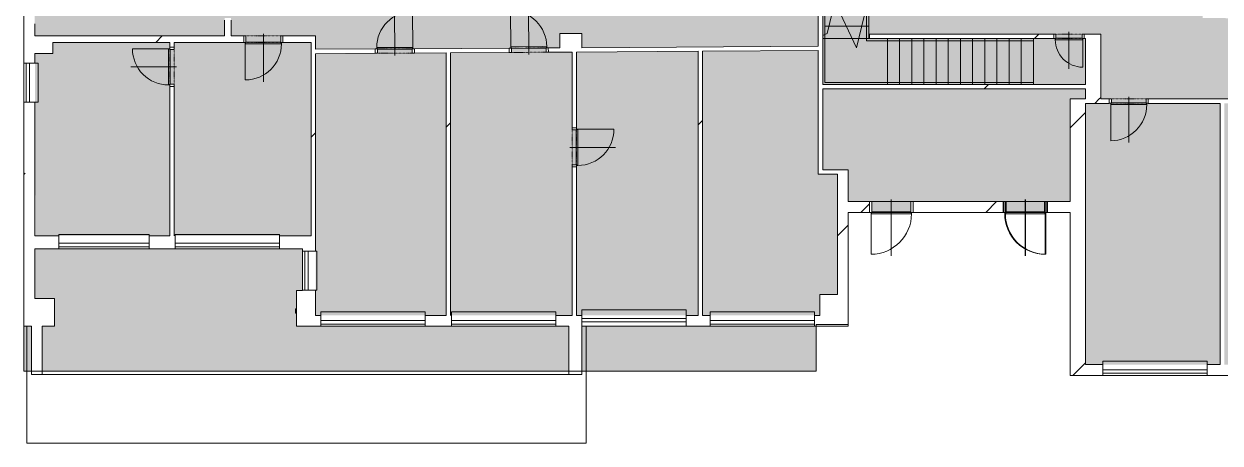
# Model space of a CAD drawing. Header units: millimetres. Extents: x -20192 to 462224, y -45352 to 20466.
# Drawn here: x 300838 to 328341, y -30617 to -20989 of the extents above; entities that cross this region are included whole.
import ezdxf

# ---------------------------------------------------------------- set-up
doc = ezdxf.new("R2010")
doc.units = ezdxf.units.MM
doc.linetypes.add('Čerchovaná se dvěma tečkami', pattern=[2.59, 1, -0.53, 0, -0.53, 0, -0.53])
for name, color, linetype, lineweight in [('A-DETL-GENF', 92, 'Continuous', 9), ('A-DETL-THIN', 151, 'Continuous', 9), ('A-DOOR', 31, 'Continuous', 9), ('A-DOOR-FRAM', 31, 'Continuous', 9), ('A-FLOR', 192, 'Continuous', 9), ('A-FLOR-HRAL', 11, 'Continuous', 9), ('A-GENM', 13, 'Continuous', 9), ('A-GLAZ', 151, 'Continuous', 9), ('A-WALL', 113, 'Continuous', 9), ('A-WALL-PATT', 111, 'Continuous', 25), ('S-COLS', 52, 'Continuous', 9), ('S-STRS', 31, 'Continuous', 9), ('S-STRS-MBND', 31, 'Continuous', 9)]:
    doc.layers.add(name, color=color, linetype=linetype, lineweight=lineweight)
pattern_1 = [(45, (302295, 0), (-7184.2, 7184.2), []), (45, (305168, -3e-12), (-7184.2, 7184.2), []), (45, (310916, -7e-12), (-4310.5, 10058), [4064, -2032, 67.06, -1964.94])]

# ---------------------------------------------------------------- blocks, each defined once
blk = doc.blocks.new('DVERE_1k_oblozka - DD03_01_800x1970_koupelna-1549495-Mapka _ závislý 2')
at = {"layer": 'A-DOOR'}
for p, q in [((-415, 47), (-415, 907)), ((0, -103), (0, 947)), ((-400, 47), (-450, 47)), ((-450, 47), (-450, -53)), ((415, 77), (-415, 77)), ((-415, 77), (-415, 62)), ((-415, 62), (-400, 62)), ((-400, -53), (-400, 47)), ((-400, 37), (400, 37)), ((305, 77), (-305, 77)), ((400, 62), (415, 62)), ((450, 47), (400, 47)), ((400, 47), (400, -53)), ((415, 62), (415, 77)), ((415, 77), (415, 47)), ((415, 65), (415, 62)), ((450, -53), (450, 47)), ((-450, -53), (-400, -53)), ((400, -53), (450, -53))]:
    blk.add_line(p, q, dxfattribs=at)
at = {"layer": 'A-DOOR', "linetype": 'Čerchovaná se dvěma tečkami'}
for p, q in [((-400, 47), (400, 47)), ((-400, -53), (400, -53))]:
    blk.add_line(p, q, dxfattribs=at)
at = {"layer": 'A-DOOR'}
blk.add_arc((-415, 77), 830, 360, 90, dxfattribs=at)
at = {"layer": 'A-DOOR-FRAM'}
for p, q in [((-400, 47), (-450, 47)), ((-400, -53), (-400, 47)), ((400, 47), (400, -53)), ((400, 47), (450, 47)), ((-450, -53), (-400, -53)), ((450, -53), (400, -53))]:
    blk.add_line(p, q, dxfattribs=at)
blk = doc.blocks.new('DVERE_1k_oblozka - DD03_01_800x1970_koupelna-1549491-Mapka _ závislý 2')
at = {"layer": 'A-DOOR'}
for p, q in [((-450, 53), (-400, 53)), ((-450, -47), (-450, 53)), ((-400, 53), (-400, -47)), ((0, 103), (0, -947)), ((400, 53), (450, 53)), ((400, -47), (400, 53)), ((450, 53), (450, -47)), ((-400, -47), (-450, -47)), ((-415, -47), (-415, -907)), ((-415, -62), (-400, -62)), ((-415, -77), (-415, -62)), ((415, -77), (-415, -77)), ((-400, -37), (400, -37)), ((305, -77), (-305, -77)), ((450, -47), (400, -47)), ((400, -62), (415, -62)), ((415, -77), (415, -47)), ((415, -62), (415, -77))]:
    blk.add_line(p, q, dxfattribs=at)
at = {"layer": 'A-DOOR', "linetype": 'Čerchovaná se dvěma tečkami'}
for p, q in [((-400, 53), (400, 53)), ((-400, -47), (400, -47))]:
    blk.add_line(p, q, dxfattribs=at)
at = {"layer": 'A-DOOR'}
blk.add_arc((-415, -77), 830, 270, 0, dxfattribs=at)
at = {"layer": 'A-DOOR-FRAM'}
for p, q in [((-450, 53), (-400, 53)), ((-400, 53), (-400, -47)), ((400, -47), (400, 53)), ((450, 53), (400, 53)), ((-400, -47), (-450, -47)), ((400, -47), (450, -47))]:
    blk.add_line(p, q, dxfattribs=at)
blk = doc.blocks.new('DVERE_1k_oblozka - DD03_01_800x1970_koupelna-1549494-Mapka _ závislý 2')
at = {"layer": 'A-DOOR'}
for p, q in [((-450, 78), (-400, 78)), ((-450, -72), (-450, 78)), ((-400, 78), (-400, -72)), ((0, 128), (0, -972)), ((400, 78), (450, 78)), ((400, -72), (400, 78)), ((450, 78), (450, -72)), ((-400, -72), (-450, -72)), ((-415, -72), (-415, -932)), ((-415, -87), (-400, -87)), ((-415, -102), (-415, -87)), ((415, -102), (-415, -102)), ((-400, -62), (400, -62)), ((305, -102), (-305, -102)), ((450, -72), (400, -72)), ((400, -87), (415, -87)), ((415, -102), (415, -72)), ((415, -87), (415, -102))]:
    blk.add_line(p, q, dxfattribs=at)
at = {"layer": 'A-DOOR', "linetype": 'Čerchovaná se dvěma tečkami'}
for p, q in [((-400, 78), (400, 78)), ((-400, -72), (400, -72))]:
    blk.add_line(p, q, dxfattribs=at)
at = {"layer": 'A-DOOR'}
blk.add_arc((-415, -102), 830, 270, 0, dxfattribs=at)
at = {"layer": 'A-DOOR-FRAM'}
for p, q in [((-450, 78), (-400, 78)), ((-400, 78), (-400, -72)), ((400, -72), (400, 78)), ((450, 78), (400, 78)), ((-400, -72), (-450, -72)), ((400, -72), (450, -72))]:
    blk.add_line(p, q, dxfattribs=at)
blk = doc.blocks.new('DVERE_1k_oblozka - DD03_01_800x1970_koupelna-1549492-Mapka _ závislý 2')
at = {"layer": 'A-DOOR'}
for p, q in [((-450, 53), (-400, 53)), ((-450, -47), (-450, 53)), ((-400, 53), (-400, -47)), ((0, 103), (0, -947)), ((400, 53), (450, 53)), ((400, -47), (400, 53)), ((450, 53), (450, -47)), ((-400, -47), (-450, -47)), ((-415, -47), (-415, -907)), ((-415, -62), (-400, -62)), ((-415, -77), (-415, -62)), ((415, -77), (-415, -77)), ((-400, -37), (400, -37)), ((305, -77), (-305, -77)), ((450, -47), (400, -47)), ((400, -62), (415, -62)), ((415, -77), (415, -47)), ((415, -62), (415, -77))]:
    blk.add_line(p, q, dxfattribs=at)
at = {"layer": 'A-DOOR', "linetype": 'Čerchovaná se dvěma tečkami'}
for p, q in [((-400, 53), (400, 53)), ((-400, -47), (400, -47))]:
    blk.add_line(p, q, dxfattribs=at)
at = {"layer": 'A-DOOR'}
blk.add_arc((-415, -77), 830, 270, 0, dxfattribs=at)
at = {"layer": 'A-DOOR-FRAM'}
for p, q in [((-450, 53), (-400, 53)), ((-400, 53), (-400, -47)), ((400, -47), (400, 53)), ((450, 53), (400, 53)), ((-400, -47), (-450, -47)), ((400, -47), (450, -47))]:
    blk.add_line(p, q, dxfattribs=at)
blk = doc.blocks.new('DVERE_1k_oblozka - DD03_01_800x1970_koupelna-1549498-Mapka _ závislý 2')
at = {"layer": 'A-DOOR'}
for p, q in [((-415, 47), (-415, 907)), ((0, -103), (0, 947)), ((-400, 47), (-450, 47)), ((-450, 47), (-450, -53)), ((415, 77), (-415, 77)), ((-415, 77), (-415, 62)), ((-415, 62), (-400, 62)), ((-400, -53), (-400, 47)), ((-400, 37), (400, 37)), ((305, 77), (-305, 77)), ((400, 62), (415, 62)), ((450, 47), (400, 47)), ((400, 47), (400, -53)), ((415, 62), (415, 77)), ((415, 77), (415, 47)), ((450, -53), (450, 47)), ((-450, -53), (-400, -53)), ((400, -53), (450, -53))]:
    blk.add_line(p, q, dxfattribs=at)
at = {"layer": 'A-DOOR', "linetype": 'Čerchovaná se dvěma tečkami'}
for p, q in [((-400, 47), (400, 47)), ((-400, -53), (400, -53))]:
    blk.add_line(p, q, dxfattribs=at)
at = {"layer": 'A-DOOR'}
blk.add_arc((-415, 77), 830, 360, 90, dxfattribs=at)
at = {"layer": 'A-DOOR-FRAM'}
for p, q in [((-400, 47), (-450, 47)), ((-400, -53), (-400, 47)), ((400, 47), (400, -53)), ((400, 47), (450, 47)), ((-450, -53), (-400, -53)), ((450, -53), (400, -53))]:
    blk.add_line(p, q, dxfattribs=at)
blk = doc.blocks.new('OKNO_2k_nadsvetlik - OKNO_2k_nadsvetlik 2400 x 1750-1972492-Mapka _ závislý 2')
at = {"layer": 'A-GLAZ'}
for p, q in [((-1200, 126), (1200, 126)), ((-1200, 75), (-1200, 126)), ((1200, 75), (-1200, 75)), ((-1200, 75), (1200, 75)), ((-1200, -5), (-1200, 75)), ((1200, 126), (1200, 75)), ((1200, 75), (1200, -5)), ((1200, -5), (-1200, -5))]:
    blk.add_line(p, q, dxfattribs=at)
blk = doc.blocks.new('parapet s nosem_vnitní - parapet s nosem_vnitní-1280305-Mapka _ závislý 2')
at = {"layer": 'A-GENM'}
for p, q in [((-1200, -190), (-1200, 0)), ((1200, 0), (1200, -190)), ((-1200, -190), (-1200, -200)), ((-1200, -200), (1200, -200)), ((-1200, -200), (1200, -200)), ((1200, -200), (1200, -190))]:
    blk.add_line(p, q, dxfattribs=at)
blk = doc.blocks.new('OKNO_2k_nadsvetlik - OKNO_2k_nadsvetlik 2400 x 1850-V111-Mapka _ závislý 2')
at = {"layer": 'A-GLAZ'}
for p, q in [((-1200, 126), (1200, 126)), ((-1200, 75), (-1200, 126)), ((1200, 75), (-1200, 75)), ((-1200, 75), (1200, 75)), ((-1200, -5), (-1200, 75)), ((1200, 126), (1200, 75)), ((1200, 75), (1200, -5)), ((1200, -5), (-1200, -5))]:
    blk.add_line(p, q, dxfattribs=at)
blk = doc.blocks.new('OKNO_2k_nadsvetlik - OKNO_2k_nadsvetlik 2400 x 1800-1972450-Mapka _ závislý 2')
at = {"layer": 'A-GLAZ', "color": 41}
for p, q in [((-1200, 126), (1200, 126)), ((-1200, 25), (-1200, 126)), ((1200, 25), (-1200, 25)), ((-1200, 25), (1200, 25)), ((-1200, -55), (-1200, 25)), ((1200, 126), (1200, 25)), ((1200, 25), (1200, -55)), ((1200, -55), (-1200, -55))]:
    blk.add_line(p, q, dxfattribs=at)
blk = doc.blocks.new('parapet s nosem_vnitní - parapet s nosem_vnitní-V93-Mapka _ závislý 2')
at = {"layer": 'A-GENM', "color": 41}
for p, q in [((-1200, -190), (-1200, 0)), ((1200, 0), (1200, -190)), ((-1200, -190), (-1200, -200)), ((-1200, -200), (1200, -200)), ((-1200, -200), (1200, -200)), ((1200, -200), (1200, -190))]:
    blk.add_line(p, q, dxfattribs=at)
blk = doc.blocks.new('OKNO_2k_nadsvetlik - OKNO_2k_nadsvetlik 2400 x 1800-2039437-Mapka _ závislý 2')
at = {"layer": 'A-GLAZ'}
for p, q in [((-1200, 126), (1200, 126)), ((-1200, 75), (-1200, 126)), ((1200, 75), (-1200, 75)), ((-1200, 75), (1200, 75)), ((-1200, -5), (-1200, 75)), ((1200, 126), (1200, 75)), ((1200, 75), (1200, -5)), ((1200, -5), (-1200, -5))]:
    blk.add_line(p, q, dxfattribs=at)
blk = doc.blocks.new('DVERE_1k_oblozka - DD03_01_600x1970_koupelna-1549500-Mapka _ závislý 2')
at = {"layer": 'A-DOOR'}
for p, q in [((-315, 47), (-315, 707)), ((0, -103), (0, 747)), ((-300, 47), (-350, 47)), ((-350, 47), (-350, -53)), ((315, 77), (-315, 77)), ((-315, 77), (-315, 62)), ((-315, 62), (-300, 62)), ((-300, -53), (-300, 47)), ((-300, 37), (300, 37)), ((205, 77), (-205, 77)), ((300, 62), (315, 62)), ((350, 47), (300, 47)), ((300, 47), (300, -53)), ((315, 62), (315, 77)), ((315, 77), (315, 47)), ((350, -53), (350, 47)), ((-350, -53), (-300, -53)), ((300, -53), (350, -53))]:
    blk.add_line(p, q, dxfattribs=at)
at = {"layer": 'A-DOOR', "linetype": 'Čerchovaná se dvěma tečkami'}
for p, q in [((-300, 47), (300, 47)), ((-300, -53), (300, -53))]:
    blk.add_line(p, q, dxfattribs=at)
at = {"layer": 'A-DOOR'}
blk.add_arc((-315, 77), 630, 360, 90, dxfattribs=at)
at = {"layer": 'A-DOOR-FRAM'}
for p, q in [((-300, 47), (-350, 47)), ((-300, -53), (-300, 47)), ((300, 47), (300, -53)), ((300, 47), (350, 47)), ((-350, -53), (-300, -53)), ((350, -53), (300, -53))]:
    blk.add_line(p, q, dxfattribs=at)
blk = doc.blocks.new('OKNO_2k_nadsvetlik - OKNO_2k_nadsvetlik 2080 x 1850-1972484-Mapka _ závislý 2')
at = {"layer": 'A-GLAZ'}
for p, q in [((-1040, 151), (1040, 151)), ((-1040, 100), (-1040, 151)), ((1040, 100), (-1040, 100)), ((-1040, 100), (1040, 100)), ((-1040, 20), (-1040, 100)), ((1040, 20), (-1040, 20)), ((1040, 151), (1040, 100)), ((1040, 100), (1040, 20))]:
    blk.add_line(p, q, dxfattribs=at)
blk = doc.blocks.new('parapet s nosem_vnitní - parapet s nosem_vnitní-1280332-Mapka _ závislý 2')
at = {"layer": 'A-GENM'}
for p, q in [((-1040, -190), (-1040, 0)), ((1040, 0), (1040, -190)), ((-1040, -190), (-1040, -200)), ((-1040, -200), (1040, -200)), ((-1040, -200), (1040, -200)), ((1040, -200), (1040, -190))]:
    blk.add_line(p, q, dxfattribs=at)
blk = doc.blocks.new('OKNO_2k_nadsvetlik - OKNO_2k_nadsvetlik 2400 x 1850-1972470-Mapka _ závislý 2')
at = {"layer": 'A-GLAZ'}
for p, q in [((-1200, 151), (1200, 151)), ((-1200, 100), (-1200, 151)), ((1200, 100), (-1200, 100)), ((-1200, 100), (1200, 100)), ((-1200, 20), (-1200, 100)), ((1200, 20), (-1200, 20)), ((1200, 151), (1200, 100)), ((1200, 100), (1200, 20))]:
    blk.add_line(p, q, dxfattribs=at)
blk = doc.blocks.new('OKNO_1k_nadsvetlik - OKNO_1k_nadsvetlik_900 x 1700-1969443-Mapka _ závislý 2')
at = {"layer": 'A-GLAZ'}
for p, q in [((-450, 126), (450, 126)), ((-450, 75), (-450, 126)), ((450, 75), (-450, 75)), ((-450, 75), (450, 75)), ((-450, -5), (-450, 75)), ((450, 126), (450, 75)), ((450, 75), (450, -5)), ((450, -5), (-450, -5))]:
    blk.add_line(p, q, dxfattribs=at)
blk = doc.blocks.new('parapet s nosem_vnitní - parapet s nosem_vnitní-V76-Mapka _ závislý 2')
at = {"layer": 'A-GENM'}
for p, q in [((-450, -190), (-450, 0)), ((450, 0), (450, -190)), ((-450, -190), (-450, -200)), ((-450, -200), (450, -200)), ((-450, -200), (450, -200)), ((450, -200), (450, -190))]:
    blk.add_line(p, q, dxfattribs=at)
blk = doc.blocks.new('DVERE_1k_oblozka - DD03_01_900x1970-1570596-Mapka _ závislý 2')
at = {"layer": 'A-DOOR'}
for p, q in [((-500, 128), (-450, 128)), ((-500, -122), (-500, 128)), ((-450, 128), (-450, -122)), ((0, 178), (0, -1122)), ((450, 128), (500, 128)), ((450, -122), (450, 128)), ((500, 128), (500, -122)), ((-450, -122), (-500, -122)), ((-465, -122), (-465, -1082)), ((-465, -137), (-450, -137)), ((-465, -152), (-465, -137)), ((465, -152), (-465, -152)), ((-450, -112), (450, -112)), ((355, -152), (-355, -152)), ((500, -122), (450, -122)), ((450, -137), (465, -137)), ((465, -152), (465, -122)), ((465, -137), (465, -152))]:
    blk.add_line(p, q, dxfattribs=at)
at = {"layer": 'A-DOOR', "linetype": 'Čerchovaná se dvěma tečkami'}
for p, q in [((-450, 128), (450, 128)), ((-450, -122), (450, -122))]:
    blk.add_line(p, q, dxfattribs=at)
at = {"layer": 'A-DOOR'}
blk.add_arc((-465, -152), 930, 270, 0, dxfattribs=at)
at = {"layer": 'A-DOOR-FRAM'}
for p, q in [((-500, 128), (-450, 128)), ((-450, 128), (-450, -122)), ((450, -122), (450, 128)), ((500, 128), (450, 128)), ((-450, -122), (-500, -122)), ((450, -122), (500, -122))]:
    blk.add_line(p, q, dxfattribs=at)
blk = doc.blocks.new('DVERE_1k_oblozka - DD03_01_900x1970-1570682-Mapka _ závislý 2')
at = {"layer": 'A-DOOR'}
h = blk.add_hatch(color=41, dxfattribs=at)
h.paths.add_polyline_path([(450, 122), (450, -128), (500, -128), (500, 122)])
h.paths.add_polyline_path([(-500, 122), (-500, -128), (-450, -128), (-450, 122)])
at = {"layer": 'A-DOOR', "color": 41}
for p, q in [((0, -178), (0, 1122)), ((-465, 122), (-465, 1082)), ((-450, 122), (-500, 122)), ((-500, 122), (-500, -128)), ((-450, -128), (-450, 122)), ((355, 152), (-355, 152)), ((500, 122), (450, 122)), ((450, 122), (450, -128)), ((465, 152), (465, 122)), ((500, -128), (500, 122)), ((-500, -128), (-450, -128)), ((450, -128), (500, -128))]:
    blk.add_line(p, q, dxfattribs=at)
at = {"layer": 'A-DOOR', "color": 50}
for p, q in [((465, 152), (-465, 152)), ((-465, 152), (-465, 137)), ((-465, 137), (-450, 137)), ((-437, 112), (450, 112)), ((450, 137), (465, 137)), ((465, 137), (465, 152))]:
    blk.add_line(p, q, dxfattribs=at)
at = {"layer": 'A-DOOR', "color": 41, "linetype": 'Čerchovaná se dvěma tečkami'}
for p, q in [((-450, 122), (450, 122)), ((-450, -128), (450, -128))]:
    blk.add_line(p, q, dxfattribs=at)
at = {"layer": 'A-DOOR', "color": 41}
blk.add_arc((-465, 152), 930, 360, 90, dxfattribs=at)
at = {"layer": 'A-DOOR-FRAM', "color": 50}
for p, q in [((-450, 122), (-500, 122)), ((-450, -128), (-450, 122)), ((450, 122), (450, -128)), ((450, 122), (500, 122)), ((-500, -128), (-450, -128)), ((500, -128), (450, -128))]:
    blk.add_line(p, q, dxfattribs=at)
blk = doc.blocks.new('Vypínač_venkovní_2 - Typ 1-1700573-Mapka _ závislý 2')
at = {"layer": 'A-GENM'}
for p, q in [((25, 240), (125, 240)), ((125, 240), (25, 240)), ((25, 240), (25, 220)), ((25, 220), (25, 240)), ((25, 220), (125, 220)), ((125, 220), (25, 220)), ((67, 243), (67, 240)), ((67, 243), (67, 240)), ((83, 243), (67, 243)), ((67, 240), (83, 240)), ((83, 240), (67, 240)), ((83, 240), (83, 243)), ((83, 240), (83, 243)), ((125, 220), (125, 240)), ((125, 220), (125, 240))]:
    blk.add_line(p, q, dxfattribs=at)
blk = doc.blocks.new('Typ horního madla - Horní madlo_Vnitřní_-1833894-Mapka _ závislý 2')
at = {"layer": 'A-FLOR-HRAL'}
for p, q in [((16960, -20763), (16910, -20763)), ((16910, -20763), (16910, -21257)), ((16960, -20763), (16960, -21233)), ((16910, -21257), (16960, -21233)), ((16910, -21257), (16910, -21323)), ((16910, -21323), (16910, -22382)), ((16960, -21233), (16960, -21323)), ((16960, -21323), (16960, -22332)), ((16910, -22382), (18116, -22382)), ((16960, -22332), (18116, -22332)), ((18116, -22332), (21756, -22332)), ((18116, -22382), (21756, -22382)), ((21756, -22332), (21756, -22382))]:
    blk.add_line(p, q, dxfattribs=at)
blk = doc.blocks.new('Typ horního madla - Horní madlo_Vnitřní_-1833909-Mapka _ závislý 2')
at = {"layer": 'A-FLOR-HRAL'}
for p, q in [((17969, -20763), (17919, -20763)), ((17919, -20786), (17969, -20763)), ((17919, -20763), (17919, -20786)), ((17919, -20786), (17919, -21248)), ((17969, -20763), (17969, -21248)), ((17969, -20763), (17969, -20763)), ((17919, -21248), (17919, -21373)), ((17919, -21373), (18116, -21373)), ((17969, -21248), (17969, -21323)), ((17969, -21323), (18116, -21323)), ((18116, -21323), (21756, -21323)), ((18116, -21373), (21756, -21373)), ((21756, -21323), (21756, -21373))]:
    blk.add_line(p, q, dxfattribs=at)
blk = doc.blocks.new('DVERE_1k_oblozka - DD03_01_900x1970-V174-Mapka _ závislý 2')
at = {"layer": 'A-DOOR'}
for p, q in [((0, -178), (0, 1122)), ((-465, 122), (-465, 1082)), ((-450, 122), (-500, 122)), ((-500, 122), (-500, -128)), ((465, 152), (-465, 152)), ((-465, 152), (-465, 137)), ((-465, 137), (-450, 137)), ((-450, -128), (-450, 122)), ((-450, 112), (437, 112)), ((355, 152), (-355, 152)), ((450, 137), (465, 137)), ((500, 122), (450, 122)), ((450, 122), (450, -128)), ((465, 137), (465, 152)), ((465, 152), (465, 122)), ((500, -128), (500, 122)), ((-500, -128), (-450, -128)), ((450, -128), (500, -128))]:
    blk.add_line(p, q, dxfattribs=at)
at = {"layer": 'A-DOOR', "linetype": 'Čerchovaná se dvěma tečkami'}
for p, q in [((-450, 122), (450, 122)), ((-450, -128), (450, -128))]:
    blk.add_line(p, q, dxfattribs=at)
at = {"layer": 'A-DOOR'}
blk.add_arc((-465, 152), 930, 360, 90, dxfattribs=at)
at = {"layer": 'A-DOOR-FRAM'}
for p, q in [((-450, 122), (-500, 122)), ((-450, -128), (-450, 122)), ((450, 122), (450, -128)), ((450, 122), (500, 122)), ((-500, -128), (-450, -128)), ((500, -128), (450, -128))]:
    blk.add_line(p, q, dxfattribs=at)
blk = doc.blocks.new('OKNO_1k_nadsvetlik - OKNO_1k_nadsvetlik_900 x 1850-2123857-Mapka _ závislý 2')
at = {"layer": 'A-GLAZ', "color": 41}
for p, q in [((-450, 151), (450, 151)), ((-450, 100), (-450, 151)), ((450, 100), (-450, 100)), ((-450, 100), (450, 100)), ((-450, 20), (-450, 100)), ((450, 20), (-450, 20)), ((450, 151), (450, 100)), ((450, 100), (450, 20))]:
    blk.add_line(p, q, dxfattribs=at)
blk = doc.blocks.new('parapet s nosem_vnitní - parapet s nosem_vnitní-1280301-Mapka _ závislý 2')
at = {"layer": 'A-GENM', "color": 41}
for p, q in [((-450, -190), (-450, 0)), ((450, 0), (450, -190)), ((-450, -190), (-450, -200)), ((-450, -200), (450, -200)), ((-450, -200), (450, -200)), ((450, -200), (450, -190))]:
    blk.add_line(p, q, dxfattribs=at)

msp = doc.modelspace()

# ---------------------------------------------------------------- hatches: boundary and pattern name
at = {"layer": 'A-DETL-GENF'}
h = msp.add_hatch(color=1, dxfattribs=at)
h.paths.add_polyline_path([(301009, -28962), (301009, -27934), (300839, -27934), (300839, -28962)])
h.paths.add_polyline_path([(317607, -28962), (319054, -28962), (319054, -27934), (313664, -27934), (313664, -28962)])
h.paths.add_polyline_path([(301259, -28962), (313364, -28962), (313364, -27934), (307104, -27934), (307104, -27116), (307244, -27116), (307244, -26158), (301089, -26158), (301089, -27300), (301544, -27300), (301544, -27934), (301259, -27934), (301259, -28938)])
h.paths.add_polyline_path([(347337, -17206), (347337, -17201), (347037, -17206)])
h.paths.add_polyline_path([(344649, -17206), (344649, -17521), (344329, -17521), (344329, -17206)])
h.paths.add_polyline_path([(341774, -10581), (341774, -10577), (341374, -10577)])
h.paths.add_polyline_path([(331986, -28813), (334038, -28813), (334040, -24293), (334138, -24293), (334138, -28813), (337138, -28813), (337138, -28278), (337238, -28278), (337238, -27407), (337113, -27407), (337113, -22813), (335058, -22813), (335058, -22713), (336086, -22713), (336086, -22545), (336311, -22545), (336311, -22713), (337113, -22713), (337113, -22382), (337767, -22382), (337767, -22532), (337238, -22532), (337238, -27157), (340423, -27157), (340423, -22532), (338567, -22532), (338567, -22382), (338987, -22382), (338987, -20532), (338543, -20532), (338543, -20432), (343558, -20432), (343558, -19232), (343198, -19232), (343198, -19132), (343808, -19132), (343808, -19580), (345948, -19580), (345948, -19830), (346748, -19830), (346748, -19580), (348888, -19580), (348888, -19830), (349788, -19830), (349788, -19580), (351032, -19580), (351032, -17452), (350654, -17456), (350651, -17206), (350084, -17206), (350084, -17501), (349784, -17501), (349784, -17206), (347337, -17206), (347337, -17501), (347037, -17501), (347037, -17206), (343763, -17206), (343763, -17957), (341932, -17957), (341932, -17270), (340794, -17270), (340794, -17945), (340694, -17945), (340694, -17170), (341224, -17170), (341224, -13702), (341374, -13702), (341374, -16586), (341774, -16586), (341774, -16956), (343086, -16956), (343025, -12682), (342144, -12686), (342144, -12587), (343044, -12582), (343025, -10573), (341774, -10584), (341774, -10977), (341374, -10977), (341374, -12590), (341544, -12591), (341544, -12689), (341374, -12691), (341374, -12902), (341224, -12902), (341224, -12691), (340835, -12691), (340835, -12593), (341224, -12590), (341224, -10585), (341054, -10577), (341053, -10406), (341003, -10392), (341002, -10372), (339353, -10372), (339353, -10418), (339303, -10418), (339304, -10598), (338873, -10622), (338905, -12602), (339359, -12600), (339359, -12700), (338905, -12702), (338975, -17272), (337510, -17272), (337510, -17972), (337100, -17972), (337100, -17272), (337010, -17272), (337010, -17172), (338874, -17172), (338773, -10602), (335782, -10622), (335782, -11022), (335382, -11022), (335382, -16631), (335802, -16631), (335802, -17172), (336210, -17172), (336210, -17272), (336130, -17272), (336130, -20887), (334249, -20879), (334250, -20729), (336030, -20729), (336030, -17272), (335382, -17272), (335382, -17585), (331565, -17585), (331565, -20719), (333350, -20725), (333349, -20876), (330358, -20864), (330359, -20714), (331465, -20714), (331465, -17585), (328241, -17585), (328241, -20705), (329459, -20710), (329458, -20860), (327941, -20854), (327941, -20036), (327308, -20036), (327308, -20245), (327028, -20236), (327032, -20136), (327208, -20136), (327208, -19936), (328141, -19936), (328141, -17585), (325605, -17585), (325605, -18746), (326087, -18746), (326051, -20102), (326232, -20108), (326229, -20208), (325552, -20184), (325588, -18846), (325321, -18846), (325321, -18746), (325505, -18746), (325505, -16830), (323795, -16830), (323795, -18186), (324426, -18186), (324426, -18746), (324721, -18746), (324721, -18846), (324426, -18846), (324426, -19546), (321824, -19546), (321824, -15712), (321924, -15712), (321924, -16230), (322954, -16230), (322954, -15870), (323054, -15870), (323054, -16680), (325095, -16680), (325095, -15947), (324152, -15947), (324152, -15712), (324252, -15712), (324252, -15847), (325195, -15847), (325195, -16680), (325505, -16680), (325505, -15010), (324252, -15010), (324252, -15112), (324152, -15112), (324152, -15010), (321924, -15010), (321924, -15112), (321824, -15112), (321824, -14802), (321924, -14802), (321924, -14910), (324152, -14910), (324152, -14700), (324252, -14708), (324252, -14910), (325505, -14910), (325505, -13920), (324252, -13920), (324252, -14100), (324152, -14100), (324152, -13920), (321924, -13920), (321924, -14202), (321824, -14202), (321824, -11677), (320487, -11677), (320487, -18362), (320537, -18362), (320537, -19013), (320152, -19013), (320152, -18913), (320387, -18913), (320387, -18362), (320337, -18343), (320332, -16403), (319457, -16403), (319457, -16443), (319122, -16443), (319122, -18243), (319202, -18243), (319202, -18913), (319352, -18913), (319352, -19013), (318330, -19013), (318330, -18913), (319102, -18913), (319102, -18343), (319022, -18343), (319022, -16443), (316280, -16443), (316280, -18913), (317630, -18913), (317607, -19013), (316280, -19013), (316280, -19652), (315131, -19656), (315131, -19506), (315830, -19503), (315830, -19143), (316130, -19143), (316130, -16443), (313527, -16443), (313527, -16843), (313127, -16843), (313127, -16443), (311764, -16443), (311764, -19519), (314330, -19509), (314330, -19659), (310915, -19672), (310914, -19522), (311664, -19519), (311664, -16443), (307552, -16443), (307552, -19535), (310114, -19525), (310115, -19675), (307452, -19685), (307452, -16843), (307117, -16843), (307117, -16143), (308388, -16140), (308388, -15478), (308728, -15478), (308728, -9996), (308318, -9996), (308318, -9446), (308728, -9446), (308728, -6966), (308298, -6966), (308298, -6451), (308728, -6451), (308728, -3625), (308038, -3625), (308038, -3525), (308728, -3525), (308728, -887), (308195, -887), (308195, -432), (302743, -432), (302743, -872), (302308, -891), (302308, -6443), (302728, -6443), (302728, -6963), (302308, -6963), (302308, -9240), (306901, -9184), (306901, -5995), (306990, -5995), (307005, -10327), (306905, -10327), (306901, -9284), (302743, -9340), (302743, -9908), (302308, -9908), (302308, -14261), (306918, -14199), (306908, -11127), (307007, -11127), (307018, -14299), (305611, -14319), (305611, -14535), (305511, -14535), (305511, -14319), (301953, -14377), (301953, -15447), (301977, -15452), (301978, -15452), (302763, -15452), (302763, -16130), (305056, -16130), (305056, -15402), (305611, -15402), (305601, -20050), (305451, -20050), (305451, -16430), (301504, -16430), (301504, -16830), (301089, -16830), (301089, -21265), (305451, -21265), (305451, -20850), (305601, -20850), (305601, -21265), (305944, -21265), (305944, -21415), (304294, -21415), (304294, -21575), (304194, -21575), (304194, -21415), (301504, -21415), (301504, -21665), (301089, -21665), (301109, -25858), (304194, -25858), (304194, -22375), (304294, -22375), (304294, -25858), (307444, -25858), (307444, -21415), (306744, -21415), (306744, -21265), (307544, -21265), (307544, -21572), (308966, -21563), (308966, -21663), (307544, -21672), (307544, -27684), (310544, -27684), (310544, -21653), (309766, -21653), (309766, -21558), (312046, -21544), (312046, -21644), (310644, -21653), (310644, -27684), (313444, -27684), (313444, -24224), (313544, -24224), (313544, -27684), (316344, -27684), (316344, -21617), (313544, -21635), (313544, -23424), (313444, -23424), (313444, -21635), (312846, -21634), (312846, -21539), (313163, -21520), (313163, -21212), (313663, -21212), (313663, -21534), (319104, -21500), (319104, -20299), (319204, -20299), (319204, -22383), (325247, -22383), (325247, -21323), (325167, -21323), (325167, -21223), (325597, -21223), (325597, -22713), (325841, -22713), (325823, -22813), (325247, -22813), (325247, -28813), (328341, -28813), (328341, -22813), (326641, -22813), (326641, -22713), (329461, -22713), (329461, -22813), (328441, -22813), (328441, -28813), (331144, -28813), (331144, -28418), (331544, -28418), (331544, -28813)])
h.paths.add_polyline_path([(316444, -27684), (319141, -27684), (319141, -27207), (319541, -27207), (319541, -24439), (319104, -24439), (319104, -21600), (316444, -21617), (316444, -26062)])
h.paths.add_polyline_path([(342256, -27157), (343558, -27157), (343558, -22766), (343143, -22766), (343143, -22366), (343558, -22366), (343558, -20532), (339087, -20532), (339087, -22382), (340548, -22382), (340548, -27157)])
h.paths.add_polyline_path([(323421, -25319), (324306, -25319), (324321, -25069), (324897, -25069), (324897, -22713), (325247, -22713), (325247, -22483), (319204, -22483), (319204, -24339), (319791, -24339), (319791, -25069), (320331, -25069), (320331, -25319), (321231, -25319), (321231, -25069), (323421, -25069)])
h.paths.add_polyline_path([(334038, -23493), (334038, -22813), (332838, -22813), (332838, -23463), (332738, -23463), (332738, -22813), (332688, -22813), (332688, -22713), (334258, -22713), (334258, -22813), (334138, -22813), (334138, -23493), (334040, -23493)])
h.paths.add_polyline_path([(331838, -22813), (330261, -22813), (330261, -22713), (331074, -22713), (331074, -22363), (331574, -22363), (331574, -22713), (331888, -22713), (331888, -22813)])
h.paths.add_polyline_path([(324567, -21323), (320282, -21323), (320282, -21223), (324567, -21223)])
h.paths.add_polyline_path([(325951, -20098), (325985, -18846), (325688, -18846), (325655, -20088), (325823, -20094)])
h.paths.add_polyline_path([(321924, -19446), (323026, -19446), (323026, -19286), (323126, -19286), (323126, -19446), (324326, -19446), (324326, -18286), (323126, -18286), (323126, -18686), (323026, -18686), (323026, -18286), (321924, -18286), (321924, -19356)])
h.paths.add_polyline_path([(338903, -19232), (338903, -19132), (342398, -19132), (342398, -19232), (341731, -19232)])
h.paths.add_polyline_path([(323495, -18186), (323495, -16780), (322954, -16780), (322954, -16330), (321924, -16330), (321924, -18186), (323126, -18186)])
h.paths.add_polyline_path([(342256, -17857), (343663, -17857), (343663, -17206), (342032, -17206), (342032, -17857)])
h.paths.add_polyline_path([(325855, -17335), (325920, -17335), (325920, -4241), (325855, -4241), (325855, -11626), (325755, -11606), (325505, -11606), (325505, -11479), (323122, -11479), (323122, -11379), (325505, -11379), (325505, -10846), (325459, -10846), (325459, -10446), (325505, -10446), (325505, -4241), (319098, -4241), (319098, -16143), (319457, -16143), (319457, -16253), (320337, -16253), (320337, -11527), (321824, -11527), (321824, -11379), (322322, -11379), (322322, -11479), (321924, -11479), (321924, -13770), (325505, -13770), (325505, -12506), (325823, -12489), (325855, -12481), (325855, -17324)])
h.paths.add_polyline_path([(349784, -17206), (350091, -17201), (350084, -17201), (349784, -17201)])
h.paths.add_polyline_path([(343186, -16956), (344407, -16956), (344407, -16556), (344807, -16556), (344823, -16956), (350382, -16956), (350382, -16584), (350782, -16584), (350782, -10920), (350382, -10920), (350382, -10523), (344795, -10565), (344795, -11196), (344701, -11196), (344698, -10952), (344378, -10952), (344375, -10564), (344224, -10565), (344223, -10385), (343123, -10392), (343110, -10933), (343128, -10918), (343155, -13547), (344722, -13507), (344722, -11997), (344808, -11997), (344807, -13605), (343155, -13647)])
h.paths.add_polyline_path([(305511, -15385), (305511, -15335), (305611, -15335), (305601, -15385), (305511, -15385)])
h.paths.add_polyline_path([(306888, -5195), (306882, -3525), (307238, -3525), (307238, -3625), (306983, -3625), (306983, -5195)])
at = {"layer": 'A-WALL-PATT', "lineweight": 9}
h = msp.add_hatch(dxfattribs=at)
h.set_pattern_fill('FP_110', color=256, angle=45, style=0, pattern_type=2)
h.set_pattern_definition(pattern_1)
h.paths.add_polyline_path([(300839, -27934), (301089, -27934), (301089, -22789), (300839, -22789), (300839, -27300)])
h.paths.add_polyline_path([(301089, -21889), (301075, -20989), (300839, -20989), (300839, -21889), (301080, -21889)])
h.paths.add_polyline_path([(300889, -20089), (301089, -20089), (301089, -16430), (300839, -16430), (300839, -20089)])
h = msp.add_hatch(dxfattribs=at)
h.set_pattern_fill('FP_109', color=256, angle=45, style=0, pattern_type=2)
h.set_pattern_definition(pattern_1)
h.paths.add_polyline_path([(305451, -21265), (305601, -21265), (305601, -20900), (305451, -20900)])
h.paths.add_polyline_path([(305601, -20000), (305601, -16430), (305451, -16430), (305451, -20000)])
h = msp.add_hatch(dxfattribs=at)
h.set_pattern_fill('FP_109', color=256, angle=45, style=0, pattern_type=2)
h.set_pattern_definition(pattern_1)
h.paths.add_polyline_path([(319204, -24439), (319204, -20299), (319104, -20299), (319104, -24439)])
h = msp.add_hatch(dxfattribs=at)
h.set_pattern_fill('FP_109', color=256, angle=45, style=0, pattern_type=2)
h.set_pattern_definition(pattern_1)
h.paths.add_polyline_path([(301174, -21665), (301504, -21665), (301504, -21265), (301089, -21265), (301089, -21665)])
h = msp.add_hatch(dxfattribs=at)
h.set_pattern_fill('FP_109', color=256, angle=45, style=0, pattern_type=2)
h.set_pattern_definition(pattern_1)
h.paths.add_polyline_path([(307544, -21415), (307544, -21265), (306794, -21265), (306794, -21415), (307444, -21415)])
h.paths.add_polyline_path([(301504, -21415), (305894, -21415), (305894, -21265), (301504, -21265)])
h = msp.add_hatch(dxfattribs=at)
h.set_pattern_fill('FP_109', color=256, angle=45, style=0, pattern_type=2)
h.set_pattern_definition(pattern_1)
h.paths.add_polyline_path([(304294, -25858), (304294, -22425), (304194, -22425), (304194, -25858)])
h.paths.add_polyline_path([(304194, -21525), (304294, -21520), (304294, -21415), (304194, -21415), (304194, -21520)])
h = msp.add_hatch(dxfattribs=at)
h.set_pattern_fill('FP_109', color=256, angle=45, style=0, pattern_type=2)
h.set_pattern_definition(pattern_1)
h.paths.add_polyline_path([(307544, -25858), (307544, -21415), (307444, -21415), (307444, -25858)])
h = msp.add_hatch(dxfattribs=at)
h.set_pattern_fill('FP_109', color=256, angle=45, style=0, pattern_type=2)
h.set_pattern_definition(pattern_1)
h.paths.add_polyline_path([(325217, -21323), (325597, -21323), (325597, -21223), (325217, -21223)])
h.paths.add_polyline_path([(320282, -21323), (324517, -21323), (324517, -21223), (320282, -21223)])
h = msp.add_hatch(dxfattribs=at)
h.set_pattern_fill('FP_109', color=256, angle=45, style=0, pattern_type=2)
h.set_pattern_definition(pattern_1)
h.paths.add_polyline_path([(325247, -22713), (325597, -22713), (325597, -21323), (325247, -21323), (325247, -22483)])
h = msp.add_hatch(dxfattribs=at)
h.set_pattern_fill('FP_117', color=256, angle=45, style=0, pattern_type=2)
h.set_pattern_definition([(45.356, (302295, 0), (-7228.7, 7139.4), []), (45.356, (305168, 18), (-7228.7, 7139.4), []), (45.356, (310916, 54), (-4373, 10031), [4064, -2032, 67, -1965])])
h.paths.add_polyline_path([(307544, -21672), (308916, -21663), (308916, -21563), (307544, -21572), (307544, -21663)])
h.paths.add_polyline_path([(309816, -21658), (311996, -21644), (311996, -21544), (309816, -21558), (309816, -21653)])
h.paths.add_polyline_path([(312896, -21638), (319104, -21600), (319104, -21500), (313663, -21534), (313663, -21562), (313163, -21562), (313163, -21537), (312896, -21538), (312896, -21562)])
h = msp.add_hatch(dxfattribs=at)
h.set_pattern_fill('FP_109', color=256, angle=45, style=0, pattern_type=2)
h.set_pattern_definition(pattern_1)
h.paths.add_polyline_path([(310544, -27684), (310644, -27684), (310644, -21652), (310544, -21653), (310544, -26062)])
h = msp.add_hatch(dxfattribs=at)
h.set_pattern_fill('FP_109', color=256, angle=45, style=0, pattern_type=2)
h.set_pattern_definition(pattern_1)
h.paths.add_polyline_path([(313544, -27684), (313544, -24274), (313444, -24274), (313444, -27684), (313499, -27684)])
h.paths.add_polyline_path([(313544, -23374), (313544, -21634), (313444, -21635), (313444, -23374), (313499, -23374)])
h = msp.add_hatch(dxfattribs=at)
h.set_pattern_fill('FP_109', color=256, angle=45, style=0, pattern_type=2)
h.set_pattern_definition(pattern_1)
h.paths.add_polyline_path([(316344, -27684), (316444, -27684), (316444, -21616), (316344, -21617), (316344, -26062)])
h = msp.add_hatch(dxfattribs=at)
h.set_pattern_fill('FP_109', color=256, angle=45, style=0, pattern_type=2)
h.set_pattern_definition(pattern_1)
h.paths.add_polyline_path([(325247, -22483), (325247, -22383), (319204, -22383), (319204, -22483), (321715, -22483)])
h = msp.add_hatch(dxfattribs=at)
h.set_pattern_fill('FP_109', color=256, angle=45, style=0, pattern_type=2)
h.set_pattern_definition(pattern_1)
h.paths.add_polyline_path([(324897, -29063), (325247, -29063), (325247, -22713), (324897, -22713), (324897, -28813)])
h = msp.add_hatch(dxfattribs=at)
h.set_pattern_fill('FP_109', color=256, angle=45, style=0, pattern_type=2)
h.set_pattern_definition(pattern_1)
h.paths.add_polyline_path([(334208, -22813), (334208, -22713), (332738, -22713), (332738, -22813), (334138, -22813)])
h.paths.add_polyline_path([(325247, -22813), (325791, -22813), (325791, -22713), (325247, -22713)])
h.paths.add_polyline_path([(326691, -22813), (329411, -22813), (329411, -22713), (326691, -22713)])
h.paths.add_polyline_path([(335108, -22813), (337113, -22813), (337113, -22713), (335108, -22713)])
h.paths.add_polyline_path([(331838, -22813), (331838, -22713), (330311, -22713), (330311, -22813)])
h = msp.add_hatch(dxfattribs=at)
h.set_pattern_fill('FP_110', color=256, angle=45, style=0, pattern_type=2)
h.set_pattern_definition(pattern_1)
h.paths.add_polyline_path([(319204, -24339), (319204, -24439), (319541, -24439), (319541, -24339)])
h = msp.add_hatch(dxfattribs=at)
h.set_pattern_fill('FP_109', color=256, angle=45, style=0, pattern_type=2)
h.set_pattern_definition(pattern_1)
h.paths.add_polyline_path([(319791, -27684), (319791, -24339), (319541, -24339), (319541, -27684)])
h = msp.add_hatch(dxfattribs=at)
h.set_pattern_fill('FP_109', color=256, angle=45, style=0, pattern_type=2)
h.set_pattern_definition(pattern_1)
h.paths.add_polyline_path([(324371, -25319), (324897, -25319), (324897, -25069), (324371, -25069)])
h.paths.add_polyline_path([(320281, -25319), (320281, -25069), (319791, -25069), (319791, -25319)])
h.paths.add_polyline_path([(321281, -25319), (323356, -25319), (323356, -25069), (321281, -25069)])
h = msp.add_hatch(dxfattribs=at)
h.set_pattern_fill('FP_115', color=256, angle=45, style=0, pattern_type=2)
h.set_pattern_definition(pattern_1)
h.paths.add_polyline_path([(307444, -26158), (307544, -26158), (307544, -25858), (306714, -25858), (306714, -26158), (307337, -26158)])
h.paths.add_polyline_path([(301639, -26158), (301639, -25858), (301089, -25858), (301089, -26158), (301174, -26158)])
h.paths.add_polyline_path([(303719, -26158), (304314, -26158), (304294, -25858), (303719, -25858), (303719, -26108)])
h = msp.add_hatch(dxfattribs=at)
h.set_pattern_fill('FP_109', color=256, angle=45, style=0, pattern_type=2)
h.set_pattern_definition([(45, (302295, 0), (-7184.2, 7184.2), []), (45, (305168, -2e-12), (-7184.2, 7184.2), []), (45, (310916, -6e-12), (-4310.5, 10058), [4064, -2032, 67, -1965])])
h.paths.add_polyline_path([(307544, -26208), (307544, -26158), (307244, -26158), (307244, -26208), (307374, -26208)])
h = msp.add_hatch(dxfattribs=at)
h.set_pattern_fill('FP_109', color=256, angle=45, style=0, pattern_type=2)
h.set_pattern_definition(pattern_1)
h.paths.add_polyline_path([(307104, -27934), (307544, -27934), (307544, -27116), (307104, -27116), (307104, -27684)])
h = msp.add_hatch(dxfattribs=at)
h.set_pattern_fill('FP_109', color=256, angle=45, style=0, pattern_type=2)
h.set_pattern_definition(pattern_1)
h.paths.add_polyline_path([(319141, -27684), (319541, -27684), (319541, -27207), (319141, -27207)])
h = msp.add_hatch(dxfattribs=at)
h.set_pattern_fill('FP_110', color=256, angle=45, style=0, pattern_type=2)
h.set_pattern_definition(pattern_1)
h.paths.add_polyline_path([(301259, -27934), (301544, -27934), (301544, -27300), (301089, -27300), (301089, -27934), (301174, -27934)])
h = msp.add_hatch(dxfattribs=at)
h.set_pattern_fill('FP_109', color=256, angle=45, style=0, pattern_type=2)
h.set_pattern_definition(pattern_1)
h.paths.add_polyline_path([(307667, -27934), (307667, -27684), (307544, -27684), (307544, -27934)])
h.paths.add_polyline_path([(319791, -27934), (319791, -27684), (319019, -27684), (319019, -27934), (319541, -27934)])
h.paths.add_polyline_path([(310644, -27934), (310667, -27934), (310644, -27684), (310067, -27684), (310067, -27934), (310544, -27934)])
h.paths.add_polyline_path([(313499, -27934), (313664, -27934), (313664, -27684), (313067, -27684), (313067, -27934), (313444, -27934)])
h.paths.add_polyline_path([(316619, -27934), (316619, -27684), (316064, -27684), (316064, -27934), (316444, -27934)])
h = msp.add_hatch(dxfattribs=at)
h.set_pattern_fill('FP_110', color=256, angle=45, style=0, pattern_type=2)
h.set_pattern_definition(pattern_1)
h.paths.add_polyline_path([(301259, -29042), (301259, -27934), (301009, -27934), (301009, -29042), (301174, -29042)])
h = msp.add_hatch(dxfattribs=at)
h.set_pattern_fill('FP_109', color=256, angle=45, style=0, pattern_type=2)
h.set_pattern_definition(pattern_1)
h.paths.add_polyline_path([(313664, -29042), (313664, -27934), (313364, -27934), (313364, -29042), (313499, -29042)])
h = msp.add_hatch(dxfattribs=at)
h.set_pattern_fill('FP_109', color=256, angle=45, style=0, pattern_type=2)
h.set_pattern_definition(pattern_1)
h.paths.add_polyline_path([(325644, -29063), (325644, -28813), (325247, -28813), (325247, -29063)])
h.paths.add_polyline_path([(328044, -29063), (328634, -29063), (328634, -28813), (328044, -28813), (328044, -29013)])
h.paths.add_polyline_path([(337138, -29063), (337138, -28813), (336974, -28813), (336974, -29063)])
h.paths.add_polyline_path([(331544, -29063), (331574, -29063), (331574, -28813), (331034, -28813), (331034, -29063), (331298, -29063)])
h.paths.add_polyline_path([(333974, -29063), (334574, -29063), (334574, -28813), (333974, -28827), (333974, -29013)])
at = {"layer": 'S-COLS'}
h = msp.add_hatch(dxfattribs=at)
h.set_pattern_fill('FP_151', color=256, style=0, pattern_type=2)
h.set_pattern_definition([(45, (302295, 0), (-7184, 7184), []), (45, (305168, 0), (-7184, 7184), []), (45, (310916, 0), (-4310.5, 10058), [4064, -2032, 67, -1965])])
h.paths.add_polyline_path([(313499, -21562), (313663, -21562), (313663, -21212), (313163, -21212), (313163, -21562)])

# ---------------------------------------------------------------- linework, layer by layer
at = {"layer": 'A-DETL-THIN'}
for p, q in [((300839, -16142), (300839, -28962)), ((319791, -27897), (319791, -25319)), ((319791, -25319), (324897, -25319)), ((324897, -25319), (324897, -29063)), ((319054, -28962), (319054, -27897)), ((319054, -27897), (319791, -27897)), ((300839, -28962), (319054, -28962)), ((324897, -29063), (337488, -29063))]:
    msp.add_line(p, q, dxfattribs=at)
at = {"layer": 'A-FLOR'}
for p, q in [((300909, -30617), (300909, -27934)), ((313764, -27935), (313764, -30617)), ((301259, -29042), (313364, -29042)), ((313764, -30617), (300909, -30617))]:
    msp.add_line(p, q, dxfattribs=at)
at = {"layer": 'A-WALL'}
for p, q in [((319104, -20299), (319104, -21500)), ((319204, -21043), (319204, -20299)), ((305451, -20900), (305451, -21265)), ((305601, -21265), (305601, -20900)), ((300839, -20989), (300839, -21889)), ((301089, -21265), (301089, -20989)), ((305451, -21265), (301089, -21265)), ((301504, -21665), (301504, -21415)), ((301504, -21415), (304194, -21415)), ((304194, -21415), (304194, -21525)), ((304294, -21415), (305894, -21415)), ((304294, -21525), (304294, -21415)), ((305894, -21265), (305601, -21265)), ((307544, -21265), (306794, -21265)), ((306794, -21415), (307444, -21415)), ((307444, -21415), (307444, -25858)), ((307544, -21572), (307544, -21265)), ((319204, -22383), (319204, -21257)), ((324517, -21223), (320282, -21223)), ((320282, -21223), (320282, -21323)), ((320282, -21323), (324517, -21323)), ((325597, -21223), (325217, -21223)), ((325217, -21323), (325247, -21323)), ((325247, -21323), (325247, -22383)), ((325597, -22713), (325597, -21223)), ((301089, -21889), (301089, -21665)), ((301089, -21665), (301504, -21665)), ((308916, -21563), (307544, -21572)), ((307544, -21672), (308916, -21663)), ((307544, -26208), (307544, -21672)), ((311996, -21544), (309816, -21558)), ((309816, -21658), (310544, -21653)), ((310544, -21653), (310544, -27684)), ((310644, -21652), (311996, -21644)), ((310644, -27684), (310644, -21652)), ((313163, -21537), (312896, -21538)), ((312896, -21638), (313444, -21635)), ((313444, -21635), (313444, -23374)), ((313544, -21634), (316344, -21617)), ((313544, -23374), (313544, -21634)), ((319104, -21500), (313663, -21534)), ((316344, -21617), (316344, -27684)), ((316444, -21616), (319104, -21600)), ((316444, -27684), (316444, -21616)), ((319104, -21600), (319104, -24439)), ((304194, -22425), (304194, -25858)), ((304294, -25858), (304294, -22425)), ((325247, -22383), (319204, -22383)), ((319204, -24339), (319204, -22483)), ((319204, -22483), (325247, -22483)), ((325247, -22483), (325247, -22713)), ((300839, -22789), (300839, -27934)), ((301089, -25858), (301089, -22789)), ((324897, -22713), (324897, -25069)), ((325247, -22713), (324897, -22713)), ((325247, -22813), (325791, -22813)), ((325247, -28813), (325247, -22813)), ((325791, -22713), (325597, -22713)), ((329411, -22713), (326691, -22713)), ((326691, -22813), (328341, -22813)), ((328341, -22813), (328341, -28813)), ((313444, -24274), (313444, -27684)), ((313544, -27684), (313544, -24274)), ((319104, -24439), (319541, -24439)), ((319791, -24339), (319204, -24339)), ((319541, -24439), (319541, -27207)), ((319791, -25069), (319791, -24339)), ((320281, -25069), (319791, -25069)), ((320331, -25069), (321231, -25069)), ((323356, -25069), (321281, -25069)), ((323421, -25069), (324306, -25069)), ((324897, -25069), (324371, -25069)), ((319791, -27934), (319791, -25319)), ((319791, -25319), (320281, -25319)), ((321281, -25319), (323356, -25319)), ((324371, -25319), (324897, -25319)), ((324897, -25319), (324897, -29063)), ((301639, -25858), (301089, -25858)), ((304194, -25858), (303719, -25858)), ((307444, -25858), (306714, -25858)), ((301089, -27300), (301089, -26158)), ((301089, -26158), (301639, -26158)), ((303719, -26158), (304314, -26158)), ((306714, -26158), (307244, -26158)), ((307244, -26158), (307244, -26208)), ((307104, -27116), (307104, -27934)), ((307244, -27116), (307104, -27116)), ((307544, -27684), (307544, -27116)), ((319541, -27207), (319141, -27207)), ((319141, -27207), (319141, -27684)), ((301544, -27300), (301089, -27300)), ((301544, -27934), (301544, -27300)), ((307667, -27684), (307544, -27684)), ((310544, -27684), (310067, -27684)), ((313444, -27684), (313067, -27684)), ((313664, -27684), (313544, -27684)), ((316344, -27684), (316064, -27684)), ((316619, -27684), (316444, -27684)), ((319141, -27684), (319019, -27684)), ((300839, -27934), (301009, -27934)), ((301009, -27934), (301009, -29042)), ((301259, -29042), (301259, -27934)), ((301259, -27934), (301544, -27934)), ((307104, -27934), (307667, -27934)), ((310067, -27934), (310667, -27934)), ((313067, -27934), (313364, -27934)), ((313364, -27934), (313364, -29042)), ((313664, -29042), (313664, -27935)), ((316064, -27934), (316619, -27934)), ((319019, -27934), (319791, -27934)), ((325644, -28813), (325247, -28813)), ((328341, -28813), (328044, -28813)), ((301009, -29042), (301259, -29042)), ((313364, -29042), (313664, -29042)), ((324897, -29063), (325644, -29063)), ((328044, -29063), (328634, -29063))]:
    msp.add_line(p, q, dxfattribs=at)
at = {"layer": 'S-COLS'}
for p, q in [((313663, -21212), (313163, -21212)), ((313163, -21212), (313163, -21537)), ((313663, -21534), (313663, -21212))]:
    msp.add_line(p, q, dxfattribs=at)
at = {"layer": 'S-STRS'}
for p, q in [((319204, -21043), (319204, -21257)), ((319350, -21043), (319255, -21043)), ((319350, -21043), (319255, -21043)), ((320102, -21043), (319749, -21043)), ((320102, -21043), (319749, -21043)), ((320034, -21323), (319880, -21323)), ((320034, -21323), (319880, -21323))]:
    msp.add_line(p, q, dxfattribs=at)
at = {"layer": 'S-STRS-MBND'}
for p, q in [((319310, -21207), (319487, -20480)), ((319487, -20480), (319981, -21540)), ((319981, -21540), (320158, -20812)), ((320264, -20763), (320264, -21323)), ((319749, -21043), (319350, -21043)), ((319749, -21043), (319350, -21043)), ((320264, -21043), (320102, -21043)), ((320264, -21043), (320102, -21043)), ((319204, -21257), (319204, -21323)), ((319204, -21323), (319204, -22383)), ((319880, -21323), (319204, -21323)), ((319880, -21323), (319204, -21323)), ((319255, -21233), (319310, -21207)), ((320264, -21323), (320034, -21323)), ((320264, -21323), (320034, -21323)), ((320691, -21323), (320264, -21323)), ((320691, -21323), (320691, -22383)), ((320691, -21323), (324051, -21323)), ((320691, -21323), (320691, -22383)), ((320971, -21323), (320971, -22383)), ((320971, -21323), (320971, -22383)), ((321251, -21323), (321251, -22383)), ((321251, -21323), (321251, -22383)), ((321531, -21323), (321531, -22383)), ((321531, -21323), (321531, -22383)), ((321811, -21323), (321811, -22383)), ((321811, -21323), (321811, -22383)), ((322091, -21323), (322091, -22383)), ((322091, -21323), (322091, -22383)), ((322371, -21323), (322371, -22383)), ((322371, -21323), (322371, -22383)), ((322651, -21323), (322651, -22383)), ((322651, -21323), (322651, -22383)), ((322931, -21323), (322931, -22383)), ((322931, -21323), (322931, -22383)), ((323211, -21323), (323211, -22383)), ((323211, -21323), (323211, -22383)), ((323491, -21323), (323491, -22383)), ((323491, -21323), (323491, -22383)), ((323771, -21323), (323771, -22383)), ((323771, -21323), (323771, -22383)), ((324051, -21323), (324051, -22383)), ((319204, -22383), (320691, -22383)), ((320691, -22383), (324051, -22383))]:
    msp.add_line(p, q, dxfattribs=at)

# ---------------------------------------------------------------- block references
at = {"layer": 'A-DOOR'}
for name, p, rotation in [('DVERE_1k_oblozka - DD03_01_800x1970_koupelna-1549491-Mapka _ závislý 2', (309366, -21608), 180.355931784545), ('DVERE_1k_oblozka - DD03_01_800x1970_koupelna-1549495-Mapka _ závislý 2', (312446, -21588), 0.355931784544985), ('DVERE_1k_oblozka - DD03_01_600x1970_koupelna-1549500-Mapka _ závislý 2', (324867, -21275), 180), ('DVERE_1k_oblozka - DD03_01_800x1970_koupelna-1549492-Mapka _ závislý 2', (304241, -21975), 269.9999999999999), ('DVERE_1k_oblozka - DD03_01_800x1970_koupelna-1549498-Mapka _ závislý 2', (313497, -23824), 269.9999999999999), ('DVERE_1k_oblozka - DD03_01_900x1970-V174-Mapka _ závislý 2', (323856, -25197), 180)]:
    msp.add_blockref(name, p, dxfattribs=dict(at, rotation=rotation))
for name, p in [('DVERE_1k_oblozka - DD03_01_800x1970_koupelna-1549494-Mapka _ závislý 2', (306344, -21343)), ('DVERE_1k_oblozka - DD03_01_800x1970_koupelna-1549492-Mapka _ závislý 2', (326241, -22765)), ('DVERE_1k_oblozka - DD03_01_900x1970-1570596-Mapka _ závislý 2', (320781, -25197))]:
    msp.add_blockref(name, p, dxfattribs=at)
at = {"layer": 'A-DOOR', "color": 41, "rotation": 180}
msp.add_blockref('DVERE_1k_oblozka - DD03_01_900x1970-1570682-Mapka _ závislý 2', (323871, -25197), dxfattribs=at)
at = {"layer": 'A-FLOR-HRAL'}
for name in ['Typ horního madla - Horní madlo_Vnitřní_-1833894-Mapka _ závislý 2', 'Typ horního madla - Horní madlo_Vnitřní_-1833909-Mapka _ závislý 2']:
    msp.add_blockref(name, (302295, 0), dxfattribs=at)
at = {"layer": 'A-GENM'}
for name, p, rotation in [('parapet s nosem_vnitní - parapet s nosem_vnitní-V76-Mapka _ závislý 2', (300969, -22339), 89.99999999999991), ('parapet s nosem_vnitní - parapet s nosem_vnitní-1280332-Mapka _ závislý 2', (302679, -26028), 180), ('parapet s nosem_vnitní - parapet s nosem_vnitní-1280305-Mapka _ závislý 2', (305514, -26028), 180), ('Vypínač_venkovní_2 - Typ 1-1700573-Mapka _ závislý 2', (307324, -27659), 89.9999999999999), ('parapet s nosem_vnitní - parapet s nosem_vnitní-1280305-Mapka _ závislý 2', (308867, -27804), 180), ('parapet s nosem_vnitní - parapet s nosem_vnitní-1280305-Mapka _ závislý 2', (311867, -27804), 180), ('parapet s nosem_vnitní - parapet s nosem_vnitní-1280305-Mapka _ závislý 2', (317819, -27804), 180), ('parapet s nosem_vnitní - parapet s nosem_vnitní-1280305-Mapka _ závislý 2', (326844, -28933), 180)]:
    msp.add_blockref(name, p, dxfattribs=dict(at, rotation=rotation))
at = {"layer": 'A-GENM', "color": 41}
for name, p, rotation in [('parapet s nosem_vnitní - parapet s nosem_vnitní-1280301-Mapka _ závislý 2', (307374, -26658), 90), ('parapet s nosem_vnitní - parapet s nosem_vnitní-V93-Mapka _ závislý 2', (314864, -27754), 180)]:
    msp.add_blockref(name, p, dxfattribs=dict(at, rotation=rotation))
at = {"layer": 'A-GLAZ'}
for name, p, rotation in [('OKNO_1k_nadsvetlik - OKNO_1k_nadsvetlik_900 x 1700-1969443-Mapka _ závislý 2', (300964, -22339), 89.99999999999991), ('OKNO_2k_nadsvetlik - OKNO_2k_nadsvetlik 2080 x 1850-1972484-Mapka _ závislý 2', (302679, -26008), 180), ('OKNO_2k_nadsvetlik - OKNO_2k_nadsvetlik 2400 x 1850-1972470-Mapka _ závislý 2', (305514, -26008), 180), ('OKNO_2k_nadsvetlik - OKNO_2k_nadsvetlik 2400 x 1850-V111-Mapka _ závislý 2', (308867, -27809), 180), ('OKNO_2k_nadsvetlik - OKNO_2k_nadsvetlik 2400 x 1850-V111-Mapka _ závislý 2', (311867, -27809), 180), ('OKNO_2k_nadsvetlik - OKNO_2k_nadsvetlik 2400 x 1800-2039437-Mapka _ závislý 2', (317819, -27809), 180), ('OKNO_2k_nadsvetlik - OKNO_2k_nadsvetlik 2400 x 1750-1972492-Mapka _ závislý 2', (326844, -28938), 180)]:
    msp.add_blockref(name, p, dxfattribs=dict(at, rotation=rotation))
at = {"layer": 'A-GLAZ', "color": 41}
for name, p, rotation in [('OKNO_1k_nadsvetlik - OKNO_1k_nadsvetlik_900 x 1850-2123857-Mapka _ závislý 2', (307394, -26658), 90), ('OKNO_2k_nadsvetlik - OKNO_2k_nadsvetlik 2400 x 1800-1972450-Mapka _ závislý 2', (314864, -27809), 180)]:
    msp.add_blockref(name, p, dxfattribs=dict(at, rotation=rotation))

doc.saveas('drawing.dxf')
